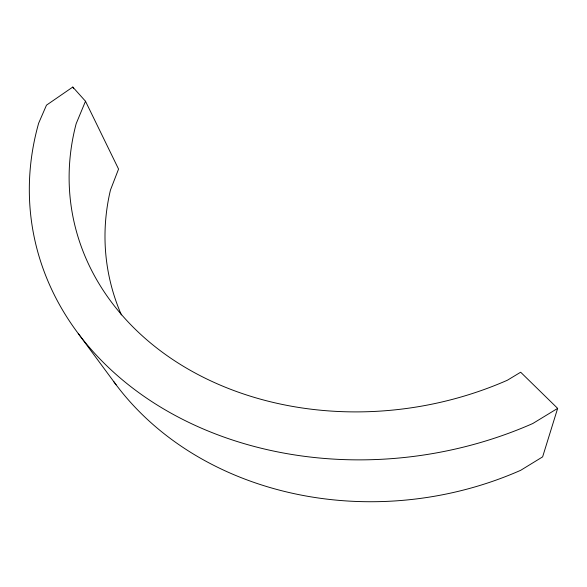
<?xml version="1.0" encoding="UTF-8"?>
<svg xmlns="http://www.w3.org/2000/svg" width="587" height="587" viewBox="0 0 587 587"><rect width="100%" height="100%" fill="white"/><g stroke="black" fill="none" stroke-linecap="round" stroke-linejoin="round"><path stroke-width="0.88" d="M557.65 408.376L532.791 423.513A353.939 287.094 -8.9 0 1 160.317 406.945A353.939 287.094 -8.9 0 1 38.661 123.175L46.476 105.168L72.788 87.052L85.497 101.235L76.156 123.718A308.586 249.592 -9.1 0 0 184.986 367.249A308.586 249.592 -9.1 0 0 507.366 380.237L520.662 372.217L557.65 408.376L542.623 456.869L520.72 470.29A316.716 266.755 -7.6 0 1 113.878 381.77M78.254 333.548L116.109 384.786M72.788 87.052L73.595 88.681M85.497 101.235L118.559 169.071L110.451 190.071A276.323 232.21 -7.9 0 0 121.392 314.903"/></g></svg>
